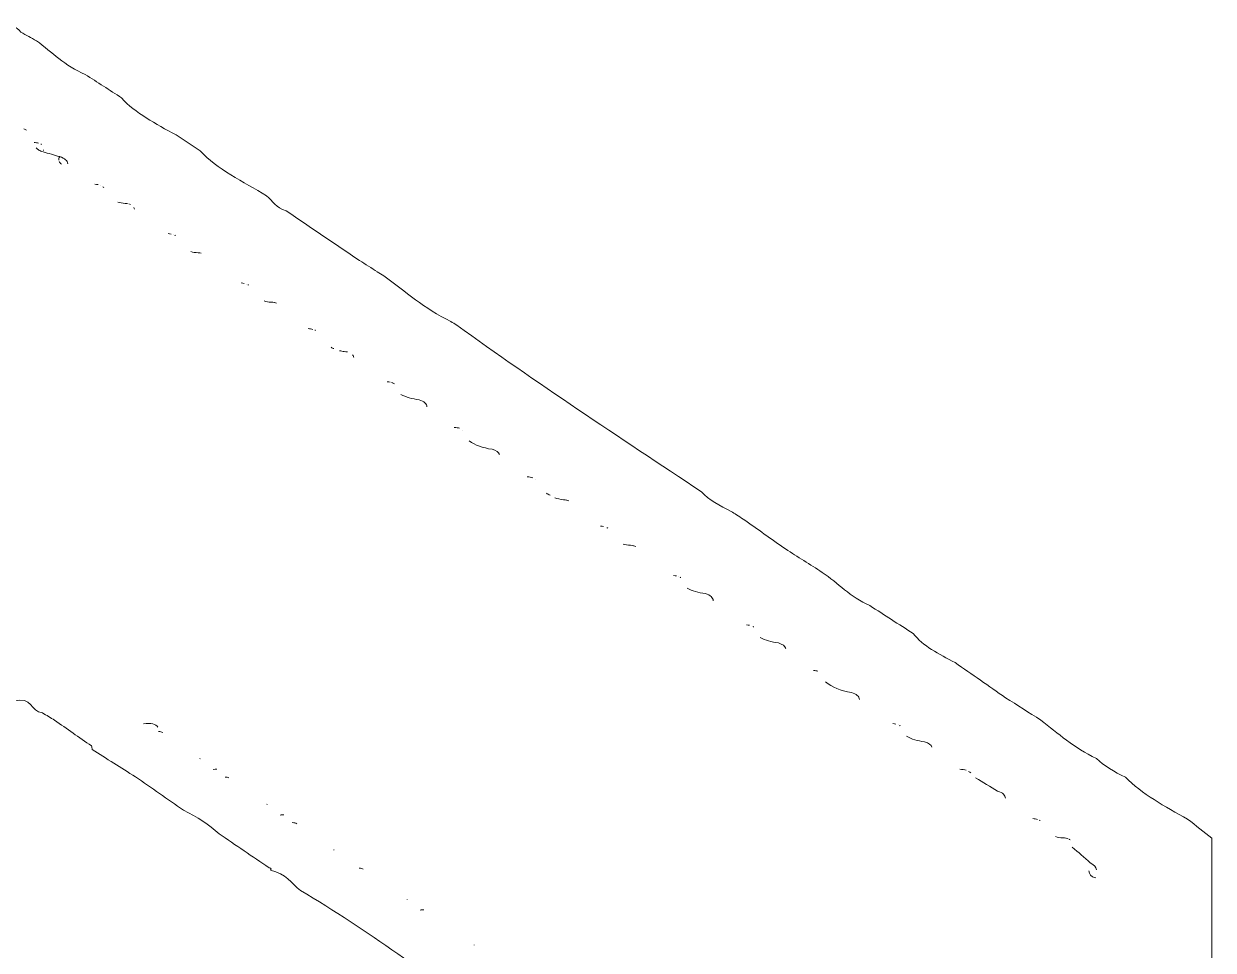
# Model space of a CAD drawing. Header units: inches. Extents: x -17.7 to 63.6, y -44.9 to 13.5.
# Drawn here: x 58.148 to 61.9, y -28.971 to -26.049 of the extents above; entities that cross this region are included whole.
import ezdxf

# ---------------------------------------------------------------- set-up
doc = ezdxf.new("R2010")
doc.units = ezdxf.units.IN
doc.header["$MEASUREMENT"] = 0
doc.layers.add('Capa 1', color=7, linetype='Continuous')

msp = doc.modelspace()

# ---------------------------------------------------------------- linework, layer by layer
at = {"layer": 'Capa 1', "lineweight": 0}
for points, knots in [([(54.3641, -30.5918), (54.3662, -30.5967), (54.3682, -30.6016), (54.3702, -30.6064), (54.3702, -30.6261), (54.3702, -30.6458), (54.3702, -30.6717), (54.4117, -30.6437), (54.4475, -30.6194), (54.4834, -30.5952), (54.4899, -30.5909), (54.4964, -30.5865), (54.5028, -30.5822), (54.5028, -30.5823), (54.5028, -30.5824), (54.5028, -30.5825), (54.5086, -30.5823), (54.5144, -30.582), (54.5202, -30.5815), (54.5273, -30.5741), (54.5345, -30.5667), (54.5416, -30.5593), (54.5416, -30.5593), (54.5416, -30.5593), (54.5416, -30.5593), (54.548, -30.555), (54.5543, -30.5506), (54.5607, -30.5463), (54.5785, -30.5372), (54.5964, -30.5282), (54.6143, -30.5192), (54.6132, -30.5161), (54.6139, -30.5133), (54.6162, -30.5106), (54.6295, -30.4839), (54.6318, -30.4554), (54.6414, -30.4281), (54.6318, -30.4554), (54.6295, -30.4839), (54.6162, -30.5106), (54.643, -30.4979), (54.6784, -30.4893), (54.6752, -30.4624), (54.675, -30.4342), (54.6748, -30.4061), (54.6746, -30.378), (54.6748, -30.4061), (54.675, -30.4342), (54.6752, -30.4624), (54.7141, -30.4422), (54.7531, -30.4221), (54.792, -30.4019), (54.8233, -30.3738), (54.8619, -30.35), (54.9049, -30.3289), (54.9572, -30.2935), (54.9988, -30.252), (55.0609, -30.2221), (55.0989, -30.1901), (55.1436, -30.1622), (55.193, -30.1371), (55.2404, -30.1065), (55.2712, -30.0667), (55.3298, -30.0424), (55.3742, -30.0064), (55.4255, -29.9746), (55.4811, -29.9454), (55.5203, -29.9178), (55.5595, -29.8902), (55.5987, -29.8626), (55.6555, -29.8262), (55.7124, -29.7899), (55.7692, -29.7536), (55.8079, -29.7261), (55.8466, -29.6986), (55.8853, -29.6712), (55.9426, -29.6347), (56, -29.5983), (56.0573, -29.5618), (56.0883, -29.542), (56.1192, -29.5222), (56.1502, -29.5023), (56.1983, -29.4487), (56.2747, -29.4115), (56.3458, -29.3713), (56.3634, -29.351), (56.389, -29.3354), (56.4192, -29.3226), (56.476, -29.2662), (56.555, -29.2229), (56.6339, -29.1795), (56.6452, -29.1634), (56.6654, -29.1523), (56.6881, -29.1428), (56.7548, -29.0845), (56.835, -29.0341), (56.922, -28.9877), (56.9343, -28.9796), (56.9466, -28.9714), (56.9589, -28.9632), (57.0319, -28.9012), (57.1161, -28.8457), (57.2101, -28.796), (57.216, -28.7918), (57.2219, -28.7876), (57.2278, -28.7835), (57.3106, -28.719), (57.3976, -28.6571), (57.4985, -28.6032), (57.6594, -28.4919), (57.8203, -28.3807), (57.9811, -28.2694), (57.9811, -28.2694), (57.9811, -28.2694), (57.9811, -28.2694), (57.9888, -28.2647), (57.9965, -28.2599), (58.0041, -28.2551), (58.0091, -28.2514), (58.0141, -28.2477), (58.0191, -28.244), (58.0336, -28.2357), (58.0481, -28.2274), (58.0625, -28.2192), (58.0625, -28.2192), (58.0625, -28.2192), (58.0625, -28.2191), (58.0802, -28.2081), (58.098, -28.1971), (58.1157, -28.186), (58.1766, -28.1685), (58.1684, -28.2185), (58.2073, -28.2225), (58.2073, -28.2225), (58.2073, -28.2225), (58.2073, -28.2225), (58.2201, -28.2302), (58.2329, -28.238), (58.2458, -28.2458), (58.2844, -28.2728), (58.3231, -28.2998), (58.3617, -28.3269), (58.363, -28.3305), (58.3637, -28.3342), (58.3639, -28.3379), (58.4094, -28.3666), (58.4549, -28.3954), (58.5004, -28.4241), (58.5509, -28.4593), (58.6014, -28.4945), (58.652, -28.5297), (58.6955, -28.5507), (58.7336, -28.575), (58.7642, -28.6037), (58.8168, -28.6396), (58.8694, -28.6754), (58.922, -28.7113), (58.9265, -28.7115), (58.9287, -28.713), (58.9287, -28.7158), (58.9287, -28.7158), (58.9266, -28.719), (58.9266, -28.719), (58.9755, -28.7303), (58.9924, -28.7601), (59.0214, -28.7829), (59.2359, -28.9099), (59.4219, -29.0535), (59.6267, -29.1862), (59.7499, -29.2661), (59.8678, -29.3493), (59.9872, -29.4315), (60.0187, -29.4532), (60.0611, -29.4697), (60.0751, -29.5002), (60.0883, -29.509), (60.1016, -29.5177), (60.1149, -29.5265), (60.1938, -29.5683), (60.2659, -29.614), (60.323, -29.6683), (60.3425, -29.6806), (60.3621, -29.6929), (60.3817, -29.7053), (60.4717, -29.7498), (60.5344, -29.81), (60.6126, -29.8614), (60.6316, -29.8737), (60.6505, -29.886), (60.6695, -29.8983), (60.7208, -29.9341), (60.7722, -29.9699), (60.8235, -30.0057), (60.828, -30.0059), (60.8302, -30.0075), (60.8302, -30.0103), (60.8302, -30.0103), (60.8308, -30.0133), (60.8308, -30.0133), (60.8308, -30.0133), (60.8262, -30.0142), (60.8262, -30.0142), (60.8415, -30.0132), (60.8482, -30.0177), (60.8475, -30.027), (60.8475, -30.027), (60.8506, -30.0269), (60.8506, -30.0269), (60.9105, -30.046), (60.9376, -30.084), (60.9792, -30.1137), (61.0358, -30.1457), (61.0986, -30.1741), (61.1315, -30.2194), (61.1696, -30.2438), (61.2078, -30.2682), (61.246, -30.2926), (61.3002, -30.3185), (61.3455, -30.3494), (61.3797, -30.3864), (61.424, -30.4122), (61.4683, -30.438), (61.5126, -30.4639), (61.5273, -30.4787), (61.542, -30.4936), (61.5567, -30.5084), (61.5852, -30.5252), (61.6137, -30.542), (61.6422, -30.5587), (61.6434, -30.5628), (61.6447, -30.5669), (61.646, -30.571), (61.7292, -30.6014), (61.7744, -30.6549), (61.8409, -30.6954), (61.8456, -30.696), (61.8481, -30.6977), (61.8483, -30.7007), (61.8615, -30.7075), (61.8747, -30.7143), (61.8951, -30.7249), (61.8951, -30.6945), (61.8951, -30.6693), (61.8951, -30.644), (61.8895, -30.6407), (61.8823, -30.6377), (61.876, -30.6346), (61.8823, -30.6377), (61.8895, -30.6407), (61.8951, -30.644), (61.8967, -30.6232), (61.8983, -30.6023), (61.8998, -30.5814), (61.8985, -30.5635), (61.8972, -30.5456), (61.8959, -30.5277), (61.8959, -29.891), (61.8959, -29.2543), (61.8959, -28.6175), (61.8703, -28.5978), (61.8448, -28.5781), (61.8192, -28.5583), (61.7479, -28.5175), (61.6737, -28.4782), (61.6232, -28.4253), (61.5872, -28.4089), (61.556, -28.3895), (61.5313, -28.3662), (61.4605, -28.3328), (61.4106, -28.2876), (61.3558, -28.2452), (61.3189, -28.2218), (61.282, -28.1983), (61.245, -28.1749), (61.192, -28.1379), (61.1389, -28.101), (61.0859, -28.064), (61.0339, -28.0379), (60.9841, -28.0106), (60.9537, -27.9724), (60.9081, -27.943), (60.8626, -27.9136), (60.817, -27.8842), (60.7537, -27.8566), (60.7175, -27.8139), (60.6668, -27.7793), (60.6281, -27.7547), (60.5894, -27.7301), (60.5507, -27.7056), (60.5063, -27.6741), (60.4618, -27.6427), (60.4174, -27.6112), (60.4104, -27.6068), (60.4034, -27.6023), (60.3964, -27.5978), (60.3906, -27.5942), (60.3848, -27.5905), (60.379, -27.5869), (60.344, -27.5689), (60.3084, -27.5512), (60.2862, -27.5256), (60.0258, -27.3521), (59.7635, -27.1796), (59.5143, -26.9997), (59.5079, -26.9956), (59.5014, -26.9916), (59.4949, -26.9875), (59.4109, -26.9476), (59.353, -26.8927), (59.2842, -26.8442), (59.2772, -26.8397), (59.2703, -26.8352), (59.2634, -26.8308), (59.2634, -26.8308), (59.2641, -26.8314), (59.2641, -26.8314), (59.2451, -26.8194), (59.2262, -26.8073), (59.2072, -26.7953), (59.1301, -26.7432), (59.0531, -26.6911), (58.976, -26.639), (58.943, -26.6296), (58.9352, -26.6074), (58.9143, -26.5919), (58.8413, -26.5462), (58.7566, -26.5071), (58.7048, -26.4493), (58.6794, -26.4327), (58.654, -26.4161), (58.6286, -26.3995), (58.5651, -26.3641), (58.4987, -26.3304), (58.457, -26.2826), (58.4188, -26.2578), (58.3807, -26.2331), (58.3425, -26.2084), (58.2774, -26.1808), (58.2376, -26.1389), (58.1885, -26.1023), (58.1721, -26.0933), (58.1556, -26.0844), (58.1392, -26.0755), (58.1392, -26.0755), (58.1392, -26.0755), (58.1392, -26.0755), (58.1255, -26.0559), (58.1056, -26.0487), (58.0752, -26.0632), (58.0635, -26.0714), (58.0519, -26.0796), (58.0402, -26.0877), (58.0178, -26.1147), (57.9668, -26.128), (57.9523, -26.1588), (57.9523, -26.1588), (57.9523, -26.1588), (57.9523, -26.1588), (57.9418, -26.1661), (57.9312, -26.1733), (57.9206, -26.1805), (57.8882, -26.1983), (57.8483, -26.2123), (57.8406, -26.2425), (57.8686, -26.2586), (57.8985, -26.2737), (57.9258, -26.2902), (57.8985, -26.2737), (57.8686, -26.2586), (57.8406, -26.2425), (57.823, -26.2475), (57.8053, -26.2525), (57.7877, -26.2576), (57.7823, -26.2609), (57.777, -26.2642), (57.7717, -26.2676), (57.6998, -26.3416), (57.591, -26.3957), (57.4998, -26.4591), (57.2269, -26.6488), (56.9457, -26.834), (56.6663, -27.0201), (56.576, -27.0803), (56.4751, -27.1369), (56.3895, -27.1964), (56.3127, -27.2499), (56.2339, -27.3057), (56.1553, -27.36), (56.1452, -27.3876), (56.1106, -27.4026), (56.0778, -27.4184), (56.017, -27.4608), (55.9562, -27.5033), (55.8954, -27.5457), (55.8954, -27.5457), (55.8935, -27.5454), (55.8935, -27.5454), (55.8933, -27.5481), (55.8911, -27.5495), (55.8868, -27.5496), (55.8553, -27.5697), (55.8238, -27.5898), (55.7924, -27.6099), (55.7405, -27.6458), (55.6886, -27.6817), (55.6368, -27.7176), (55.6035, -27.7416), (55.5702, -27.7656), (55.537, -27.7896), (55.5317, -27.794), (55.5264, -27.7983), (55.5212, -27.8027), (55.5212, -27.8027), (55.5222, -27.8023), (55.5222, -27.8023), (55.4707, -27.834), (55.4193, -27.8657), (55.3679, -27.8973), (55.3162, -27.9331), (55.2646, -27.9688), (55.2129, -28.0046), (55.1815, -28.0333), (55.1415, -28.0569), (55.0986, -28.0787), (55.0404, -28.118), (54.9966, -28.1655), (54.9253, -28.1975), (54.9004, -28.2221), (54.8882, -28.2545), (54.8299, -28.259), (54.7751, -28.3072), (54.7138, -28.3517), (54.6399, -28.3889), (54.6149, -28.4089), (54.5898, -28.4289), (54.5648, -28.4489), (54.5729, -28.4619), (54.5904, -28.4601), (54.6066, -28.4605), (54.5904, -28.4601), (54.5729, -28.4619), (54.5647, -28.4489), (54.5304, -28.4727), (54.496, -28.4965), (54.4617, -28.5202), (54.423, -28.5407), (54.374, -28.5561), (54.3702, -28.5935), (54.3702, -28.5935), (54.3702, -28.5935), (54.3702, -28.5935), (54.3703, -28.6132), (54.3705, -28.6329), (54.3706, -28.6525), (54.3707, -28.6646), (54.3708, -28.6766), (54.371, -28.6887), (54.3707, -29.3204), (54.3705, -29.952), (54.3703, -30.5837), (54.3677, -30.5862), (54.3656, -30.5889), (54.3641, -30.5918)], [0, 0, 0, 0, 1, 1, 1, 2, 2, 2, 3, 3, 3, 4, 4, 4, 5, 5, 5, 6, 6, 6, 7, 7, 7, 8, 8, 8, 9, 9, 9, 10, 10, 10, 11, 11, 11, 12, 12, 12, 13, 13, 13, 14, 14, 14, 15, 15, 15, 16, 16, 16, 17, 17, 17, 18, 18, 18, 19, 19, 19, 20, 20, 20, 21, 21, 21, 22, 22, 22, 23, 23, 23, 24, 24, 24, 25, 25, 25, 26, 26, 26, 27, 27, 27, 28, 28, 28, 29, 29, 29, 30, 30, 30, 31, 31, 31, 32, 32, 32, 33, 33, 33, 34, 34, 34, 35, 35, 35, 36, 36, 36, 37, 37, 37, 38, 38, 38, 39, 39, 39, 40, 40, 40, 41, 41, 41, 42, 42, 42, 43, 43, 43, 44, 44, 44, 45, 45, 45, 46, 46, 46, 47, 47, 47, 48, 48, 48, 49, 49, 49, 50, 50, 50, 51, 51, 51, 52, 52, 52, 53, 53, 53, 54, 54, 54, 55, 55, 55, 56, 56, 56, 57, 57, 57, 58, 58, 58, 59, 59, 59, 60, 60, 60, 61, 61, 61, 62, 62, 62, 63, 63, 63, 64, 64, 64, 65, 65, 65, 66, 66, 66, 67, 67, 67, 68, 68, 68, 69, 69, 69, 70, 70, 70, 71, 71, 71, 72, 72, 72, 73, 73, 73, 74, 74, 74, 75, 75, 75, 76, 76, 76, 77, 77, 77, 78, 78, 78, 79, 79, 79, 80, 80, 80, 81, 81, 81, 82, 82, 82, 83, 83, 83, 84, 84, 84, 85, 85, 85, 86, 86, 86, 87, 87, 87, 88, 88, 88, 89, 89, 89, 90, 90, 90, 91, 91, 91, 92, 92, 92, 93, 93, 93, 94, 94, 94, 95, 95, 95, 96, 96, 96, 97, 97, 97, 98, 98, 98, 99, 99, 99, 100, 100, 100, 101, 101, 101, 102, 102, 102, 103, 103, 103, 104, 104, 104, 105, 105, 105, 106, 106, 106, 107, 107, 107, 108, 108, 108, 109, 109, 109, 110, 110, 110, 111, 111, 111, 112, 112, 112, 113, 113, 113, 114, 114, 114, 115, 115, 115, 116, 116, 116, 117, 117, 117, 118, 118, 118, 119, 119, 119, 120, 120, 120, 121, 121, 121, 122, 122, 122, 123, 123, 123, 124, 124, 124, 125, 125, 125, 126, 126, 126, 127, 127, 127, 128, 128, 128, 129, 129, 129, 130, 130, 130, 131, 131, 131, 132, 132, 132, 133, 133, 133, 134, 134, 134, 135, 135, 135, 136, 136, 136, 137, 137, 137, 138, 138, 138, 139, 139, 139, 140, 140, 140, 141, 141, 141, 142, 142, 142, 143, 143, 143, 144, 144, 144, 145, 145, 145, 146, 146, 146, 147, 147, 147, 148, 148, 148, 149, 149, 149, 150, 150, 150, 151, 151, 151, 152, 152, 152, 153, 153, 153, 154, 154, 154, 154]), ([(58.1486, -26.3801), (58.1519, -26.3814), (58.1548, -26.3828), (58.1573, -26.3843), (58.1548, -26.3828), (58.1519, -26.3814), (58.1486, -26.3801)], [0, 0, 0, 0, 1, 1, 1, 2, 2, 2, 2]), ([(58.1807, -26.4229), (58.1807, -26.4229), (58.1807, -26.4229), (58.1807, -26.4229), (58.1865, -26.4234), (58.1911, -26.4244), (58.1951, -26.4256), (58.1911, -26.4244), (58.1865, -26.4234), (58.1807, -26.4229)], [0, 0, 0, 0, 1, 1, 1, 2, 2, 2, 3, 3, 3, 3]), ([(58.1961, -26.4474), (58.1996, -26.4494), (58.2039, -26.4512), (58.2092, -26.4526), (58.2092, -26.4526), (58.2092, -26.4526), (58.2092, -26.4526), (58.2268, -26.4577), (58.2443, -26.4628), (58.2618, -26.4679), (58.2787, -26.4729), (58.2859, -26.4808), (58.2869, -26.4904), (58.2859, -26.4808), (58.2787, -26.4729), (58.2618, -26.468), (58.2594, -26.472), (58.2584, -26.4756), (58.2586, -26.4788), (58.2584, -26.4756), (58.2594, -26.472), (58.2618, -26.468), (58.2443, -26.4628), (58.2268, -26.4577), (58.2092, -26.4526), (58.2039, -26.4512), (58.1996, -26.4494), (58.1961, -26.4474), (58.1926, -26.4453), (58.1899, -26.443), (58.1878, -26.4404), (58.1899, -26.443), (58.1926, -26.4453), (58.1961, -26.4474)], [0, 0, 0, 0, 1, 1, 1, 2, 2, 2, 3, 3, 3, 4, 4, 4, 5, 5, 5, 6, 6, 6, 7, 7, 7, 8, 8, 8, 9, 9, 9, 10, 10, 10, 11, 11, 11, 11]), ([(58.2039, -26.4294), (58.2035, -26.4291), (58.2029, -26.4289), (58.2024, -26.4286), (58.2029, -26.4289), (58.2035, -26.4291), (58.2039, -26.4294)], [0, 0, 0, 0, 1, 1, 1, 2, 2, 2, 2]), ([(58.2108, -26.4466), (58.2107, -26.4472), (58.2105, -26.4477), (58.2104, -26.4483), (58.2105, -26.4477), (58.2107, -26.4472), (58.2108, -26.4466)], [0, 0, 0, 0, 1, 1, 1, 2, 2, 2, 2]), ([(58.2669, -26.4912), (58.2637, -26.4889), (58.2612, -26.4863), (58.2598, -26.4834), (58.2612, -26.4863), (58.2637, -26.4889), (58.2669, -26.4912)], [0, 0, 0, 0, 1, 1, 1, 2, 2, 2, 2]), ([(58.3728, -26.5547), (58.3728, -26.5547), (58.3728, -26.5547), (58.3728, -26.5547), (58.3764, -26.555), (58.3797, -26.5555), (58.3826, -26.5561), (58.3797, -26.5555), (58.3764, -26.555), (58.3728, -26.5547)], [0, 0, 0, 0, 1, 1, 1, 2, 2, 2, 3, 3, 3, 3]), ([(58.3901, -26.5582), (58.3901, -26.5583), (58.3902, -26.5583), (58.3902, -26.5583), (58.3902, -26.5583), (58.3901, -26.5583), (58.3901, -26.5582)], [0, 0, 0, 0, 1, 1, 1, 2, 2, 2, 2]), ([(58.398, -26.563), (58.3991, -26.564), (58.4, -26.565), (58.4007, -26.5661), (58.4, -26.565), (58.3991, -26.564), (58.398, -26.563)], [0, 0, 0, 0, 1, 1, 1, 2, 2, 2, 2]), ([(58.468, -26.6152), (58.459, -26.615), (58.4516, -26.6136), (58.4451, -26.6113), (58.4516, -26.6136), (58.459, -26.615), (58.468, -26.6152), (58.4715, -26.6155), (58.4747, -26.6159), (58.4775, -26.6165), (58.4747, -26.6159), (58.4715, -26.6155), (58.468, -26.6152)], [0, 0, 0, 0, 1, 1, 1, 2, 2, 2, 3, 3, 3, 4, 4, 4, 4]), ([(58.4816, -26.6177), (58.4827, -26.6181), (58.4839, -26.6183), (58.4849, -26.6187), (58.4839, -26.6183), (58.4827, -26.6181), (58.4816, -26.6177)], [0, 0, 0, 0, 1, 1, 1, 2, 2, 2, 2]), ([(58.4958, -26.628), (58.4967, -26.6299), (58.4974, -26.6319), (58.4977, -26.634), (58.4974, -26.6319), (58.4967, -26.6299), (58.4958, -26.628)], [0, 0, 0, 0, 1, 1, 1, 2, 2, 2, 2]), ([(58.6033, -26.7105), (58.6033, -26.7105), (58.6033, -26.7105), (58.6033, -26.7105), (58.6069, -26.7108), (58.6101, -26.7113), (58.613, -26.7119), (58.6101, -26.7113), (58.6069, -26.7108), (58.6033, -26.7105)], [0, 0, 0, 0, 1, 1, 1, 2, 2, 2, 3, 3, 3, 3]), ([(58.6205, -26.7141), (58.6206, -26.7141), (58.6207, -26.7141), (58.6207, -26.7141), (58.6207, -26.7141), (58.6206, -26.7141), (58.6205, -26.7141)], [0, 0, 0, 0, 1, 1, 1, 2, 2, 2, 2]), ([(58.6265, -26.717), (58.6259, -26.7166), (58.6251, -26.7163), (58.6244, -26.716), (58.6251, -26.7163), (58.6259, -26.7166), (58.6265, -26.717)], [0, 0, 0, 0, 1, 1, 1, 2, 2, 2, 2]), ([(58.6984, -26.771), (58.6895, -26.7708), (58.6821, -26.7694), (58.6756, -26.7672), (58.6821, -26.7694), (58.6895, -26.7708), (58.6984, -26.771), (58.702, -26.7713), (58.7052, -26.7717), (58.708, -26.7723), (58.7052, -26.7717), (58.702, -26.7713), (58.6984, -26.771)], [0, 0, 0, 0, 1, 1, 1, 2, 2, 2, 3, 3, 3, 4, 4, 4, 4]), ([(58.8338, -26.8663), (58.8338, -26.8663), (58.8338, -26.8663), (58.8338, -26.8663), (58.8374, -26.8667), (58.8406, -26.8671), (58.8435, -26.8677), (58.8406, -26.8671), (58.8374, -26.8667), (58.8338, -26.8663)], [0, 0, 0, 0, 1, 1, 1, 2, 2, 2, 3, 3, 3, 3]), ([(58.851, -26.8699), (58.8511, -26.8699), (58.8511, -26.8699), (58.8512, -26.8699), (58.8511, -26.8699), (58.8511, -26.8699), (58.851, -26.8699)], [0, 0, 0, 0, 1, 1, 1, 2, 2, 2, 2]), ([(58.8549, -26.8718), (58.8556, -26.8721), (58.8564, -26.8724), (58.8569, -26.8728), (58.8564, -26.8724), (58.8556, -26.8721), (58.8549, -26.8718)], [0, 0, 0, 0, 1, 1, 1, 2, 2, 2, 2]), ([(58.9289, -26.9268), (58.92, -26.9267), (58.9126, -26.9252), (58.9061, -26.923), (58.9126, -26.9252), (58.92, -26.9267), (58.9289, -26.9268), (58.9325, -26.9271), (58.9357, -26.9275), (58.9385, -26.9281), (58.9357, -26.9275), (58.9325, -26.9271), (58.9289, -26.9268)], [0, 0, 0, 0, 1, 1, 1, 2, 2, 2, 3, 3, 3, 4, 4, 4, 4]), ([(58.9392, -26.9283), (58.9417, -26.9289), (58.9439, -26.9296), (58.9459, -26.9303), (58.9439, -26.9296), (58.9417, -26.9289), (58.9392, -26.9283)], [0, 0, 0, 0, 1, 1, 1, 2, 2, 2, 2]), ([(59.0451, -27.0101), (59.0451, -27.0101), (59.0451, -27.0101), (59.0451, -27.0101), (59.051, -27.0106), (59.0558, -27.0115), (59.0598, -27.0127), (59.0558, -27.0115), (59.051, -27.0106), (59.0451, -27.0101)], [0, 0, 0, 0, 1, 1, 1, 2, 2, 2, 3, 3, 3, 3]), ([(59.0662, -27.0152), (59.0668, -27.0155), (59.0675, -27.0158), (59.0681, -27.0161), (59.0675, -27.0158), (59.0668, -27.0155), (59.0662, -27.0152)], [0, 0, 0, 0, 1, 1, 1, 2, 2, 2, 2]), ([(59.1175, -27.0694), (59.1202, -27.0709), (59.123, -27.0723), (59.1259, -27.0736), (59.123, -27.0723), (59.1202, -27.0709), (59.1175, -27.0694)], [0, 0, 0, 0, 1, 1, 1, 2, 2, 2, 2]), ([(59.1594, -27.0826), (59.1542, -27.0821), (59.1493, -27.0812), (59.1447, -27.0802), (59.1493, -27.0812), (59.1542, -27.0821), (59.1594, -27.0826), (59.163, -27.0829), (59.1662, -27.0834), (59.169, -27.084), (59.1662, -27.0834), (59.163, -27.0829), (59.1594, -27.0826)], [0, 0, 0, 0, 1, 1, 1, 2, 2, 2, 3, 3, 3, 4, 4, 4, 4]), ([(59.1856, -27.0927), (59.1877, -27.0953), (59.1887, -27.0982), (59.1891, -27.1015), (59.1887, -27.0982), (59.1877, -27.0953), (59.1856, -27.0927)], [0, 0, 0, 0, 1, 1, 1, 2, 2, 2, 2]), ([(59.2948, -27.1779), (59.2948, -27.1779), (59.2948, -27.1779), (59.2948, -27.1779), (59.2984, -27.1783), (59.3016, -27.1787), (59.3045, -27.1794), (59.3016, -27.1787), (59.2984, -27.1783), (59.2948, -27.1779)], [0, 0, 0, 0, 1, 1, 1, 2, 2, 2, 3, 3, 3, 3]), ([(59.3083, -27.1804), (59.3096, -27.1808), (59.311, -27.1811), (59.3122, -27.1815), (59.311, -27.1811), (59.3096, -27.1808), (59.3083, -27.1804)], [0, 0, 0, 0, 1, 1, 1, 2, 2, 2, 2]), ([(59.3139, -27.1824), (59.3153, -27.183), (59.3168, -27.1837), (59.3179, -27.1844), (59.3168, -27.1837), (59.3153, -27.183), (59.3139, -27.1824)], [0, 0, 0, 0, 1, 1, 1, 2, 2, 2, 2]), ([(59.3951, -27.235), (59.3735, -27.2319), (59.3539, -27.2267), (59.3379, -27.2178), (59.3539, -27.2267), (59.3735, -27.2319), (59.395, -27.235), (59.4119, -27.24), (59.4191, -27.2478), (59.4201, -27.2574), (59.4191, -27.2478), (59.4119, -27.24), (59.3951, -27.235)], [0, 0, 0, 0, 1, 1, 1, 2, 2, 2, 3, 3, 3, 4, 4, 4, 4]), ([(59.506, -27.3218), (59.506, -27.3218), (59.506, -27.3218), (59.506, -27.3218), (59.513, -27.3223), (59.5187, -27.3233), (59.5231, -27.3249), (59.5187, -27.3233), (59.513, -27.3223), (59.506, -27.3218)], [0, 0, 0, 0, 1, 1, 1, 2, 2, 2, 3, 3, 3, 3]), ([(59.5328, -27.3308), (59.5328, -27.3309), (59.5329, -27.3309), (59.533, -27.331), (59.5329, -27.3309), (59.5328, -27.3309), (59.5328, -27.3308)], [0, 0, 0, 0, 1, 1, 1, 2, 2, 2, 2]), ([(59.6255, -27.3908), (59.5957, -27.387), (59.5723, -27.3776), (59.5534, -27.3645), (59.5723, -27.3776), (59.5957, -27.387), (59.6255, -27.3908), (59.6391, -27.3948), (59.6463, -27.4007), (59.6491, -27.4078), (59.6463, -27.4007), (59.6391, -27.3948), (59.6255, -27.3908)], [0, 0, 0, 0, 1, 1, 1, 2, 2, 2, 3, 3, 3, 4, 4, 4, 4]), ([(59.7365, -27.4776), (59.7365, -27.4776), (59.7365, -27.4776), (59.7365, -27.4776), (59.7435, -27.4781), (59.7491, -27.4791), (59.7536, -27.4807), (59.7491, -27.4791), (59.7435, -27.4781), (59.7365, -27.4776)], [0, 0, 0, 0, 1, 1, 1, 2, 2, 2, 3, 3, 3, 3]), ([(59.7633, -27.4866), (59.7633, -27.4867), (59.7634, -27.4867), (59.7635, -27.4868), (59.7634, -27.4867), (59.7633, -27.4867), (59.7633, -27.4866)], [0, 0, 0, 0, 1, 1, 1, 2, 2, 2, 2]), ([(59.797, -27.5292), (59.8005, -27.5317), (59.8042, -27.5341), (59.8081, -27.5363), (59.8042, -27.5341), (59.8005, -27.5317), (59.797, -27.5292)], [0, 0, 0, 0, 1, 1, 1, 2, 2, 2, 2]), ([(59.8509, -27.55), (59.8404, -27.5489), (59.8314, -27.5467), (59.8234, -27.5437), (59.8314, -27.5467), (59.8404, -27.5489), (59.8509, -27.55), (59.8544, -27.5503), (59.8576, -27.5508), (59.8604, -27.5514), (59.8576, -27.5508), (59.8544, -27.5503), (59.8509, -27.55)], [0, 0, 0, 0, 1, 1, 1, 2, 2, 2, 3, 3, 3, 4, 4, 4, 4]), ([(59.8611, -27.5516), (59.8636, -27.5522), (59.8659, -27.5528), (59.8678, -27.5536), (59.8659, -27.5528), (59.8636, -27.5522), (59.8611, -27.5516)], [0, 0, 0, 0, 1, 1, 1, 2, 2, 2, 2]), ([(59.967, -27.6334), (59.967, -27.6334), (59.967, -27.6334), (59.967, -27.6334), (59.9707, -27.6337), (59.974, -27.6342), (59.9769, -27.6348), (59.974, -27.6342), (59.9707, -27.6337), (59.967, -27.6334)], [0, 0, 0, 0, 1, 1, 1, 2, 2, 2, 3, 3, 3, 3]), ([(59.9878, -27.6387), (59.9886, -27.6391), (59.9895, -27.6394), (59.9902, -27.6399), (59.9895, -27.6394), (59.9886, -27.6391), (59.9878, -27.6387)], [0, 0, 0, 0, 1, 1, 1, 2, 2, 2, 2]), ([(60.0622, -27.6939), (60.0532, -27.6937), (60.0458, -27.6922), (60.0393, -27.69), (60.0458, -27.6922), (60.0532, -27.6937), (60.0622, -27.6939), (60.0657, -27.6942), (60.0689, -27.6946), (60.0717, -27.6952), (60.0689, -27.6946), (60.0657, -27.6942), (60.0622, -27.6939)], [0, 0, 0, 0, 1, 1, 1, 2, 2, 2, 3, 3, 3, 4, 4, 4, 4]), ([(60.0724, -27.6954), (60.0749, -27.696), (60.0772, -27.6966), (60.0791, -27.6974), (60.0772, -27.6966), (60.0749, -27.696), (60.0724, -27.6954)], [0, 0, 0, 0, 1, 1, 1, 2, 2, 2, 2]), ([(60.1975, -27.7892), (60.1975, -27.7892), (60.1975, -27.7892), (60.1975, -27.7892), (60.2011, -27.7895), (60.2043, -27.79), (60.2072, -27.7906), (60.2043, -27.79), (60.2011, -27.7895), (60.1975, -27.7892)], [0, 0, 0, 0, 1, 1, 1, 2, 2, 2, 3, 3, 3, 3]), ([(60.2147, -27.7927), (60.2148, -27.7928), (60.2148, -27.7928), (60.2149, -27.7928), (60.2148, -27.7928), (60.2148, -27.7928), (60.2147, -27.7927)], [0, 0, 0, 0, 1, 1, 1, 2, 2, 2, 2]), ([(60.2186, -27.7947), (60.2193, -27.795), (60.2201, -27.7953), (60.2206, -27.7957), (60.2201, -27.7953), (60.2193, -27.795), (60.2186, -27.7947)], [0, 0, 0, 0, 1, 1, 1, 2, 2, 2, 2]), ([(60.3229, -27.8687), (60.3218, -27.8591), (60.3147, -27.8513), (60.2978, -27.8463), (60.2762, -27.8431), (60.2566, -27.838), (60.2407, -27.8291), (60.2566, -27.838), (60.2762, -27.8431), (60.2978, -27.8462), (60.3147, -27.8513), (60.3218, -27.8591), (60.3229, -27.8687)], [0, 0, 0, 0, 1, 1, 1, 2, 2, 2, 3, 3, 3, 4, 4, 4, 4]), ([(60.428, -27.945), (60.428, -27.945), (60.428, -27.945), (60.428, -27.945), (60.428, -27.945), (60.428, -27.945), (60.428, -27.945), (60.4316, -27.9453), (60.4348, -27.9458), (60.4377, -27.9464), (60.4348, -27.9458), (60.4316, -27.9453), (60.428, -27.945)], [0, 0, 0, 0, 1, 1, 1, 2, 2, 2, 3, 3, 3, 4, 4, 4, 4]), ([(60.4452, -27.9486), (60.4453, -27.9486), (60.4453, -27.9486), (60.4454, -27.9486), (60.4453, -27.9486), (60.4453, -27.9486), (60.4452, -27.9486)], [0, 0, 0, 0, 1, 1, 1, 2, 2, 2, 2]), ([(60.4491, -27.9505), (60.4497, -27.9508), (60.4506, -27.9511), (60.4511, -27.9515), (60.4506, -27.9511), (60.4497, -27.9508), (60.4491, -27.9505)], [0, 0, 0, 0, 1, 1, 1, 2, 2, 2, 2]), ([(60.5283, -28.0021), (60.5067, -27.999), (60.4871, -27.9938), (60.4712, -27.9849), (60.4871, -27.9938), (60.5067, -27.9989), (60.5283, -28.002), (60.5418, -28.0061), (60.549, -28.0119), (60.5519, -28.019), (60.549, -28.0119), (60.5418, -28.0061), (60.5283, -28.0021)], [0, 0, 0, 0, 1, 1, 1, 2, 2, 2, 3, 3, 3, 4, 4, 4, 4]), ([(60.6392, -28.0888), (60.6392, -28.0888), (60.6392, -28.0888), (60.6392, -28.0888), (60.6444, -28.0892), (60.6485, -28.09), (60.6523, -28.0909), (60.6485, -28.09), (60.6444, -28.0892), (60.6392, -28.0888)], [0, 0, 0, 0, 1, 1, 1, 2, 2, 2, 3, 3, 3, 3]), ([(60.7588, -28.1579), (60.724, -28.1534), (60.6979, -28.1414), (60.6775, -28.1246), (60.6979, -28.1414), (60.724, -28.1534), (60.7588, -28.1579), (60.7756, -28.1629), (60.7828, -28.1707), (60.7838, -28.1803), (60.7828, -28.1707), (60.7756, -28.1629), (60.7588, -28.1579)], [0, 0, 0, 0, 1, 1, 1, 2, 2, 2, 3, 3, 3, 4, 4, 4, 4]), ([(58.526, -28.2567), (58.526, -28.2567), (58.526, -28.2567), (58.526, -28.2567), (58.5503, -28.2537), (58.5659, -28.2571), (58.5711, -28.2681), (58.5659, -28.2571), (58.5503, -28.2537), (58.526, -28.2567)], [0, 0, 0, 0, 1, 1, 1, 2, 2, 2, 3, 3, 3, 3]), ([(58.5728, -28.2812), (58.579, -28.2814), (58.5837, -28.2825), (58.587, -28.2846), (58.5837, -28.2825), (58.579, -28.2814), (58.5728, -28.2812), (58.5728, -28.2812), (58.5728, -28.2812), (58.5728, -28.2812)], [0, 0, 0, 0, 1, 1, 1, 2, 2, 2, 3, 3, 3, 3]), ([(60.8889, -28.2566), (60.8889, -28.2566), (60.8889, -28.2566), (60.8889, -28.2566), (60.8926, -28.257), (60.8958, -28.2574), (60.8987, -28.258), (60.8958, -28.2574), (60.8926, -28.257), (60.8889, -28.2566)], [0, 0, 0, 0, 1, 1, 1, 2, 2, 2, 3, 3, 3, 3]), ([(60.9062, -28.2602), (60.9062, -28.2602), (60.9063, -28.2602), (60.9063, -28.2602), (60.9063, -28.2602), (60.9062, -28.2602), (60.9062, -28.2602)], [0, 0, 0, 0, 1, 1, 1, 2, 2, 2, 2]), ([(60.9101, -28.2621), (60.9107, -28.2624), (60.9115, -28.2627), (60.9121, -28.2631), (60.9115, -28.2627), (60.9107, -28.2624), (60.9101, -28.2621)], [0, 0, 0, 0, 1, 1, 1, 2, 2, 2, 2]), ([(60.9892, -28.3137), (60.9676, -28.3106), (60.9481, -28.3054), (60.9321, -28.2965), (60.9481, -28.3054), (60.9676, -28.3106), (60.9892, -28.3137), (61.0028, -28.3177), (61.01, -28.3235), (61.0128, -28.3306), (61.01, -28.3235), (61.0028, -28.3177), (60.9892, -28.3137)], [0, 0, 0, 0, 1, 1, 1, 2, 2, 2, 3, 3, 3, 4, 4, 4, 4]), ([(58.7041, -28.3676), (58.7041, -28.3676), (58.7043, -28.3666), (58.7043, -28.3666), (58.7043, -28.3666), (58.7043, -28.3666), (58.7043, -28.3666), (58.7043, -28.3666), (58.7041, -28.3676), (58.7041, -28.3676)], [0, 0, 0, 0, 1, 1, 1, 2, 2, 2, 3, 3, 3, 3]), ([(58.7568, -28.4004), (58.7535, -28.4005), (58.7499, -28.4007), (58.7459, -28.4011), (58.7459, -28.4011), (58.7459, -28.4011), (58.7459, -28.4011), (58.7499, -28.4007), (58.7535, -28.4005), (58.7568, -28.4004)], [0, 0, 0, 0, 1, 1, 1, 2, 2, 2, 3, 3, 3, 3]), ([(58.784, -28.425), (58.7888, -28.4252), (58.7924, -28.426), (58.7954, -28.4273), (58.7924, -28.426), (58.7888, -28.4252), (58.784, -28.425), (58.784, -28.425), (58.784, -28.425), (58.784, -28.425)], [0, 0, 0, 0, 1, 1, 1, 2, 2, 2, 3, 3, 3, 3]), ([(61.1002, -28.4004), (61.1002, -28.4004), (61.1002, -28.4004), (61.1002, -28.4004), (61.1083, -28.4007), (61.1149, -28.4019), (61.1206, -28.4038), (61.1149, -28.4019), (61.1083, -28.4007), (61.1002, -28.4004)], [0, 0, 0, 0, 1, 1, 1, 2, 2, 2, 3, 3, 3, 3]), ([(61.1285, -28.4071), (61.1309, -28.4084), (61.1332, -28.4098), (61.1352, -28.4113), (61.1332, -28.4098), (61.1309, -28.4084), (61.1285, -28.4071)], [0, 0, 0, 0, 1, 1, 1, 2, 2, 2, 2]), ([(61.2197, -28.4695), (61.1967, -28.4556), (61.1737, -28.4417), (61.1506, -28.4278), (61.1737, -28.4417), (61.1967, -28.4556), (61.2197, -28.4695), (61.2366, -28.4745), (61.2438, -28.4823), (61.2448, -28.4919), (61.2438, -28.4823), (61.2366, -28.4745), (61.2197, -28.4695)], [0, 0, 0, 0, 1, 1, 1, 2, 2, 2, 3, 3, 3, 4, 4, 4, 4]), ([(58.9156, -28.5104), (58.9156, -28.5104), (58.9156, -28.5104), (58.9156, -28.5104), (58.9156, -28.5104), (58.9153, -28.5115), (58.9153, -28.5115), (58.9153, -28.5115), (58.9156, -28.5104), (58.9156, -28.5104)], [0, 0, 0, 0, 1, 1, 1, 2, 2, 2, 3, 3, 3, 3]), ([(58.9681, -28.5442), (58.9648, -28.5443), (58.9611, -28.5445), (58.9572, -28.545), (58.9572, -28.545), (58.9572, -28.545), (58.9572, -28.545), (58.9611, -28.5445), (58.9648, -28.5443), (58.9681, -28.5442)], [0, 0, 0, 0, 1, 1, 1, 2, 2, 2, 3, 3, 3, 3]), ([(58.9953, -28.5688), (59.0015, -28.5691), (59.0062, -28.5702), (59.0095, -28.5722), (59.0062, -28.5702), (59.0015, -28.5691), (58.9953, -28.5688), (58.9953, -28.5688), (58.9953, -28.5688), (58.9953, -28.5688)], [0, 0, 0, 0, 1, 1, 1, 2, 2, 2, 3, 3, 3, 3]), ([(61.3307, -28.5563), (61.3307, -28.5563), (61.3307, -28.5563), (61.3307, -28.5563), (61.3365, -28.5567), (61.3411, -28.5576), (61.3451, -28.5587), (61.3411, -28.5576), (61.3365, -28.5567), (61.3307, -28.5563)], [0, 0, 0, 0, 1, 1, 1, 2, 2, 2, 3, 3, 3, 3]), ([(61.3518, -28.5613), (61.3524, -28.5616), (61.3532, -28.5619), (61.3537, -28.5622), (61.3532, -28.5619), (61.3524, -28.5616), (61.3518, -28.5613)], [0, 0, 0, 0, 1, 1, 1, 2, 2, 2, 2]), ([(61.4259, -28.6167), (61.4167, -28.6164), (61.4091, -28.6149), (61.4025, -28.6126), (61.4091, -28.6149), (61.4167, -28.6164), (61.4259, -28.6167), (61.4294, -28.617), (61.4326, -28.6175), (61.4354, -28.6181), (61.4326, -28.6175), (61.4294, -28.617), (61.4259, -28.6167)], [0, 0, 0, 0, 1, 1, 1, 2, 2, 2, 3, 3, 3, 4, 4, 4, 4]), ([(61.4361, -28.6183), (61.4386, -28.6188), (61.4409, -28.6195), (61.4428, -28.6203), (61.4409, -28.6195), (61.4386, -28.6188), (61.4361, -28.6183)], [0, 0, 0, 0, 1, 1, 1, 2, 2, 2, 2]), ([(61.445, -28.6214), (61.4461, -28.622), (61.4474, -28.6225), (61.4483, -28.6232), (61.4474, -28.6225), (61.4461, -28.622), (61.445, -28.6214)], [0, 0, 0, 0, 1, 1, 1, 2, 2, 2, 2]), ([(59.1268, -28.6542), (59.1269, -28.6542), (59.1269, -28.6542), (59.1269, -28.6542), (59.1268, -28.6543), (59.1266, -28.6553), (59.1266, -28.6553), (59.1266, -28.6553), (59.1268, -28.6542), (59.1268, -28.6542)], [0, 0, 0, 0, 1, 1, 1, 2, 2, 2, 3, 3, 3, 3]), ([(61.5122, -28.6956), (61.5246, -28.7021), (61.5299, -28.7097), (61.5317, -28.7177), (61.5299, -28.7097), (61.5246, -28.7021), (61.5122, -28.6957), (61.4932, -28.679), (61.4742, -28.6625), (61.4552, -28.6459), (61.4742, -28.6625), (61.4932, -28.679), (61.5122, -28.6956)], [0, 0, 0, 0, 1, 1, 1, 2, 2, 2, 3, 3, 3, 4, 4, 4, 4]), ([(59.2065, -28.7127), (59.2118, -28.7128), (59.2157, -28.7138), (59.2189, -28.7153), (59.2157, -28.7138), (59.2118, -28.7128), (59.2065, -28.7127), (59.2065, -28.7127), (59.2065, -28.7127), (59.2065, -28.7127)], [0, 0, 0, 0, 1, 1, 1, 2, 2, 2, 3, 3, 3, 3]), ([(61.53, -28.743), (61.5119, -28.7394), (61.5105, -28.7302), (61.5077, -28.7214), (61.5105, -28.7302), (61.5119, -28.7394), (61.53, -28.743), (61.53, -28.743), (61.53, -28.743), (61.53, -28.743)], [0, 0, 0, 0, 1, 1, 1, 2, 2, 2, 3, 3, 3, 3]), ([(59.3573, -28.8101), (59.3573, -28.8101), (59.3573, -28.8101), (59.3574, -28.8101), (59.3573, -28.8101), (59.3571, -28.8111), (59.3571, -28.8111), (59.3571, -28.8111), (59.3573, -28.8101), (59.3573, -28.8101)], [0, 0, 0, 0, 1, 1, 1, 2, 2, 2, 3, 3, 3, 3]), ([(59.4099, -28.8439), (59.4066, -28.8439), (59.4029, -28.8441), (59.3989, -28.8446), (59.3989, -28.8446), (59.3989, -28.8446), (59.3989, -28.8446), (59.4029, -28.8441), (59.4066, -28.8439), (59.4099, -28.8439)], [0, 0, 0, 0, 1, 1, 1, 2, 2, 2, 3, 3, 3, 3]), ([(59.5686, -28.9539), (59.5686, -28.9539), (59.5686, -28.9539), (59.5686, -28.9539), (59.5686, -28.9539), (59.5684, -28.9549), (59.5684, -28.9549), (59.5684, -28.9549), (59.5686, -28.9539), (59.5686, -28.9539)], [0, 0, 0, 0, 1, 1, 1, 2, 2, 2, 3, 3, 3, 3])]:
    msp.add_open_spline(points, degree=3, knots=knots, dxfattribs=at)

doc.saveas('drawing.dxf')
